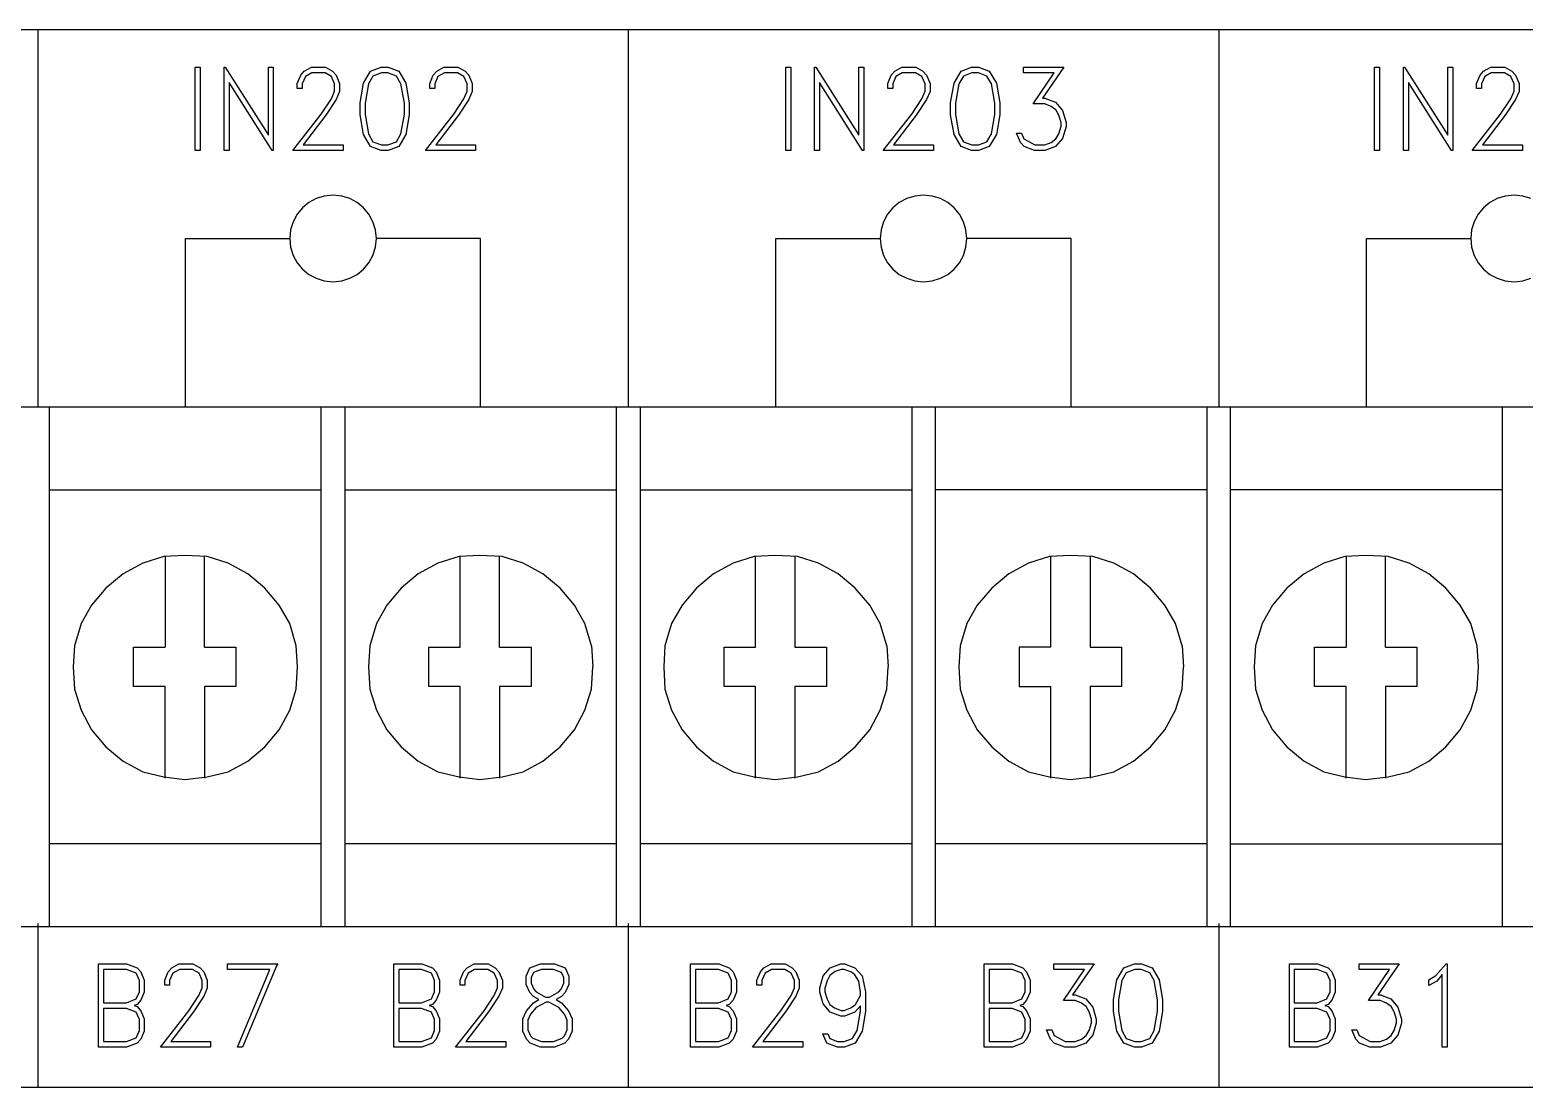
# Model space of a CAD drawing. Extents: x 3.4 to 20.6, y 5.2 to 12.5.
# Drawn here: x 14.627 to 16.524, y 9.123 to 10.466 of the extents above; entities that cross this region are included whole.
import ezdxf

# ---------------------------------------------------------------- set-up
doc = ezdxf.new("R2010")
doc.units = 0
doc.header["$MEASUREMENT"] = 0
doc.layers.get('0').update_dxf_attribs({"linetype": 'CONTINUOUS'})

msp = doc.modelspace()

# ---------------------------------------------------------------- linework, layer by layer
for points in [[(16.5428, 10.4662), (16.2032, 10.4662), (16.0363, 10.4662), (15.872, 10.4662), (15.7109, 10.4662), (15.5534, 10.4662), (15.4002, 10.4662), (15.2516, 10.4662), (15.1084, 10.4662), (14.9709, 10.4662), (14.9045, 10.4662), (14.8397, 10.4662), (14.7767, 10.4662), (14.7154, 10.4662), (14.6559, 10.4662), (14.5984, 10.4662)], [(14.6367, 10.4662), (14.6367, 9.9867)], [(15.3867, 10.4662), (15.3867, 9.9867)], [(16.1367, 10.4662), (16.1367, 9.9867)], [(14.843, 10.3127), (14.8367, 10.3127), (14.8367, 10.4188), (14.843, 10.4188), (14.843, 10.3127)], [(14.9358, 10.3127), (14.9343, 10.3127), (14.8796, 10.3993), (14.8796, 10.3127), (14.8733, 10.3127), (14.8733, 10.4188), (14.8748, 10.4188), (14.9296, 10.3322), (14.9296, 10.4188), (14.9358, 10.4188), (14.9358, 10.3127)], [(15.0244, 10.3127), (14.9606, 10.3127), (14.9967, 10.359), (15.0096, 10.3786), (15.0137, 10.3883), (15.0137, 10.3976), (15.0097, 10.4069), (15.0015, 10.4116), (14.9847, 10.4116), (14.9766, 10.4069), (14.9725, 10.3976), (14.9725, 10.3918), (14.9662, 10.3918), (14.9662, 10.3982), (14.9706, 10.4085), (14.9752, 10.4137), (14.9842, 10.4188), (15.002, 10.4188), (15.011, 10.4137), (15.0156, 10.4085), (15.0201, 10.3982), (15.0201, 10.3877), (15.0156, 10.3775), (15.0025, 10.3576), (14.9737, 10.3199), (15.0244, 10.3199), (15.0244, 10.3127)], [(15.1085, 10.3582), (15.1042, 10.3332), (15.0952, 10.3178), (15.0817, 10.3127), (15.0728, 10.3127), (15.0594, 10.3178), (15.0504, 10.3332), (15.046, 10.3582), (15.046, 10.3733), (15.0504, 10.3983), (15.0594, 10.4137), (15.0728, 10.4188), (15.0817, 10.4188), (15.0952, 10.4137), (15.1042, 10.3983), (15.1085, 10.3733), (15.1085, 10.3582)], [(15.1023, 10.3585), (15.1023, 10.373), (15.0979, 10.3975), (15.0921, 10.4075), (15.0815, 10.4116), (15.0731, 10.4116), (15.0624, 10.4075), (15.0566, 10.3975), (15.0523, 10.373), (15.0523, 10.3585), (15.0566, 10.334), (15.0624, 10.324), (15.0731, 10.3199), (15.0815, 10.3199), (15.0921, 10.324), (15.0979, 10.334), (15.1023, 10.3585)], [(15.1927, 10.3127), (15.129, 10.3127), (15.1651, 10.359), (15.1779, 10.3786), (15.1821, 10.3883), (15.1821, 10.3976), (15.178, 10.4069), (15.1698, 10.4116), (15.1531, 10.4116), (15.1449, 10.4069), (15.1408, 10.3976), (15.1408, 10.3918), (15.1345, 10.3918), (15.1345, 10.3982), (15.1389, 10.4085), (15.1435, 10.4137), (15.1526, 10.4188), (15.1704, 10.4188), (15.1794, 10.4137), (15.184, 10.4085), (15.1884, 10.3982), (15.1884, 10.3877), (15.184, 10.3775), (15.1709, 10.3576), (15.1421, 10.3199), (15.1927, 10.3199), (15.1927, 10.3127)], [(15.593, 10.3127), (15.5867, 10.3127), (15.5867, 10.4188), (15.593, 10.4188), (15.593, 10.3127)], [(15.6858, 10.3127), (15.6843, 10.3127), (15.6296, 10.3993), (15.6296, 10.3127), (15.6233, 10.3127), (15.6233, 10.4188), (15.6248, 10.4188), (15.6796, 10.3322), (15.6796, 10.4188), (15.6858, 10.4188), (15.6858, 10.3127)], [(15.7744, 10.3127), (15.7106, 10.3127), (15.7467, 10.359), (15.7596, 10.3786), (15.7638, 10.3883), (15.7638, 10.3976), (15.7597, 10.4069), (15.7515, 10.4116), (15.7347, 10.4116), (15.7266, 10.4069), (15.7225, 10.3976), (15.7225, 10.3918), (15.7162, 10.3918), (15.7162, 10.3982), (15.7206, 10.4085), (15.7252, 10.4137), (15.7342, 10.4188), (15.752, 10.4188), (15.761, 10.4137), (15.7656, 10.4085), (15.7701, 10.3982), (15.7701, 10.3877), (15.7656, 10.3775), (15.7525, 10.3576), (15.7237, 10.3199), (15.7744, 10.3199), (15.7744, 10.3127)], [(15.8585, 10.3582), (15.8542, 10.3332), (15.8452, 10.3178), (15.8317, 10.3127), (15.8228, 10.3127), (15.8094, 10.3178), (15.8004, 10.3332), (15.796, 10.3582), (15.796, 10.3733), (15.8004, 10.3983), (15.8094, 10.4137), (15.8228, 10.4188), (15.8317, 10.4188), (15.8452, 10.4137), (15.8542, 10.3983), (15.8585, 10.3733), (15.8585, 10.3582)], [(15.8523, 10.3585), (15.8523, 10.373), (15.8479, 10.3975), (15.8421, 10.4075), (15.8315, 10.4116), (15.8231, 10.4116), (15.8124, 10.4075), (15.8066, 10.3975), (15.8023, 10.373), (15.8023, 10.3585), (15.8066, 10.334), (15.8124, 10.324), (15.8231, 10.3199), (15.8315, 10.3199), (15.8421, 10.324), (15.8479, 10.334), (15.8523, 10.3585)], [(15.9427, 10.3433), (15.9383, 10.3281), (15.9293, 10.3178), (15.9159, 10.3127), (15.9027, 10.3127), (15.8894, 10.3178), (15.8847, 10.3231), (15.8796, 10.3347), (15.8861, 10.3347), (15.8891, 10.3278), (15.9031, 10.3199), (15.9157, 10.3199), (15.9239, 10.3232), (15.9297, 10.3275), (15.9336, 10.3341), (15.9364, 10.3437), (15.9364, 10.3483), (15.9336, 10.3577), (15.9297, 10.3644), (15.9239, 10.3688), (15.9157, 10.372), (15.9008, 10.372), (15.9276, 10.4116), (15.8888, 10.4116), (15.8888, 10.4188), (15.9398, 10.4188), (15.9126, 10.3793), (15.9159, 10.3793), (15.9293, 10.3742), (15.9383, 10.3638), (15.9427, 10.3486), (15.9427, 10.3433)], [(16.3409, 10.3127), (16.3346, 10.3127), (16.3346, 10.4188), (16.3409, 10.4188), (16.3409, 10.3127)], [(16.4338, 10.3127), (16.4323, 10.3127), (16.3775, 10.3993), (16.3775, 10.3127), (16.3712, 10.3127), (16.3712, 10.4188), (16.3727, 10.4188), (16.4275, 10.3322), (16.4275, 10.4188), (16.4338, 10.4188), (16.4338, 10.3127)], [(16.5223, 10.3127), (16.4586, 10.3127), (16.4946, 10.359), (16.5075, 10.3786), (16.5117, 10.3883), (16.5117, 10.3976), (16.5076, 10.4069), (16.4994, 10.4116), (16.4826, 10.4116), (16.4745, 10.4069), (16.4704, 10.3976), (16.4704, 10.3918), (16.4641, 10.3918), (16.4641, 10.3982), (16.4685, 10.4085), (16.4731, 10.4137), (16.4822, 10.4188), (16.4999, 10.4188), (16.5089, 10.4137), (16.5135, 10.4085), (16.518, 10.3982), (16.518, 10.3877), (16.5135, 10.3775), (16.5004, 10.3576), (16.4717, 10.3199), (16.5223, 10.3199), (16.5223, 10.3127)], [(16.5331, 10.2517), (16.5228, 10.2549), (16.5117, 10.256), (16.5006, 10.2549), (16.4903, 10.2517), (16.4809, 10.2466), (16.4728, 10.2399), (16.4661, 10.2318), (16.461, 10.2224), (16.4578, 10.2121), (16.4567, 10.201), (16.4578, 10.1899), (16.461, 10.1796), (16.4661, 10.1703), (16.4728, 10.1621), (16.4809, 10.1554), (16.4903, 10.1504), (16.5006, 10.1471), (16.5117, 10.146), (16.5228, 10.1471), (16.5331, 10.1504)], [(14.8242, 9.9867), (14.8242, 10.201), (14.9567, 10.201)], [(15.1992, 9.9867), (15.1992, 10.201), (15.0667, 10.201)], [(15.5742, 9.9867), (15.5742, 10.201), (15.7067, 10.201)], [(15.9492, 9.9867), (15.9492, 10.201), (15.8167, 10.201)], [(16.3242, 9.9867), (16.3242, 10.201), (16.4567, 10.201)], [(13.5117, 9.3267), (20.2617, 9.3267), (20.2617, 9.9867), (13.5117, 9.9867), (13.5117, 9.3267)], [(14.6517, 9.3267), (14.6517, 9.9867)], [(14.9967, 9.3267), (14.9967, 9.9867)], [(15.0267, 9.9867), (15.0267, 9.3267)], [(15.3717, 9.3267), (15.3717, 9.9867)], [(15.4017, 9.9867), (15.4017, 9.3267)], [(15.7467, 9.9867), (15.7467, 9.3267)], [(15.7767, 9.3267), (15.7767, 9.9867)], [(16.1217, 9.9867), (16.1217, 9.3267)], [(16.1517, 9.3267), (16.1517, 9.9867)], [(16.4967, 9.9867), (16.4967, 9.3267)], [(14.6517, 9.8817), (14.9967, 9.8817)], [(15.0267, 9.8817), (15.3717, 9.8817)], [(15.4017, 9.8817), (15.7467, 9.8817)], [(16.1217, 9.8817), (15.7767, 9.8817)], [(16.4967, 9.8817), (16.1517, 9.8817)], [(14.9667, 9.6567), (14.965, 9.6833), (14.9567, 9.7117), (14.9433, 9.735), (14.925, 9.7567), (14.9033, 9.775), (14.8783, 9.7883), (14.8517, 9.7967), (14.8233, 9.7983), (14.7967, 9.7967), (14.77, 9.7883), (14.745, 9.775), (14.7233, 9.7567), (14.705, 9.735), (14.6917, 9.7117), (14.6833, 9.6833), (14.6817, 9.6567), (14.6833, 9.6283), (14.6917, 9.6017), (14.705, 9.5767), (14.7233, 9.555), (14.745, 9.5367), (14.77, 9.5233), (14.7967, 9.5167), (14.8233, 9.5133), (14.8517, 9.5167), (14.8783, 9.5233), (14.9033, 9.5367), (14.925, 9.555), (14.9433, 9.5767), (14.9567, 9.6017), (14.965, 9.6283), (14.9667, 9.6567)], [(14.7983, 9.7967), (14.7983, 9.6817)], [(14.8483, 9.6817), (14.8483, 9.7967)], [(15.34, 9.6833), (15.3317, 9.7117), (15.3183, 9.735), (15.3, 9.7567), (15.2783, 9.775), (15.2533, 9.7883), (15.2267, 9.7967), (15.1983, 9.7983), (15.1717, 9.7967), (15.145, 9.7883), (15.12, 9.775), (15.0983, 9.7567), (15.08, 9.735), (15.0667, 9.7117), (15.0583, 9.6833), (15.0567, 9.6567), (15.0583, 9.6283), (15.0667, 9.6017), (15.08, 9.5767), (15.0983, 9.555), (15.12, 9.5367), (15.145, 9.5233), (15.1717, 9.5167), (15.1983, 9.5133), (15.2267, 9.5167), (15.2533, 9.5233), (15.2783, 9.5367), (15.3, 9.555), (15.3183, 9.5767), (15.3317, 9.6017), (15.34, 9.6283), (15.3417, 9.6567)], [(15.1733, 9.6817), (15.1733, 9.7967)], [(15.2233, 9.6817), (15.2233, 9.7967)], [(15.715, 9.6833), (15.7067, 9.7117), (15.6933, 9.735), (15.675, 9.7567), (15.6533, 9.775), (15.6283, 9.7883), (15.6017, 9.7967), (15.5733, 9.7983), (15.5467, 9.7967), (15.52, 9.7883), (15.495, 9.775), (15.4733, 9.7567), (15.455, 9.735), (15.4417, 9.7117), (15.4333, 9.6833), (15.4317, 9.6567), (15.4333, 9.6283), (15.4417, 9.6017), (15.455, 9.5767), (15.4733, 9.555), (15.495, 9.5367), (15.52, 9.5233), (15.5467, 9.5167), (15.5733, 9.5133), (15.6017, 9.5167), (15.6283, 9.5233), (15.6533, 9.5367), (15.675, 9.555), (15.6933, 9.5767), (15.7067, 9.6017), (15.715, 9.6283), (15.7167, 9.6567)], [(15.5483, 9.6817), (15.5483, 9.7967)], [(15.5983, 9.7967), (15.5983, 9.6817), (15.6383, 9.6817)], [(16.09, 9.6833), (16.0817, 9.7117), (16.0683, 9.735), (16.05, 9.7567), (16.0283, 9.775), (16.0033, 9.7883), (15.9767, 9.7967), (15.9483, 9.7983), (15.9217, 9.7967), (15.895, 9.7883), (15.87, 9.775), (15.8483, 9.7567), (15.83, 9.735), (15.8167, 9.7117), (15.8083, 9.6833), (15.8067, 9.6567), (15.8083, 9.6283), (15.8167, 9.6017), (15.83, 9.5767), (15.8483, 9.555), (15.87, 9.5367), (15.895, 9.5233), (15.9217, 9.5167), (15.9483, 9.5133), (15.9767, 9.5167), (16.0033, 9.5233), (16.0283, 9.5367), (16.05, 9.555), (16.0683, 9.5767), (16.0817, 9.6017), (16.09, 9.6283), (16.0917, 9.6567)], [(15.9233, 9.6817), (15.9233, 9.7967)], [(15.9733, 9.7967), (15.9733, 9.6817), (16.0133, 9.6817), (16.0133, 9.6317), (15.9733, 9.6317)], [(16.4667, 9.6567), (16.465, 9.6833), (16.4567, 9.7117), (16.4433, 9.735), (16.425, 9.7567), (16.4033, 9.775), (16.3783, 9.7883), (16.3517, 9.7967), (16.3233, 9.7983), (16.2967, 9.7967), (16.27, 9.7883), (16.245, 9.775), (16.2233, 9.7567), (16.205, 9.735), (16.1917, 9.7117), (16.1833, 9.6833), (16.1817, 9.6567), (16.1833, 9.6283), (16.1917, 9.6017), (16.205, 9.5767), (16.2233, 9.555), (16.245, 9.5367), (16.27, 9.5233), (16.2967, 9.5167), (16.3233, 9.5133), (16.3517, 9.5167), (16.3783, 9.5233), (16.4033, 9.5367), (16.425, 9.555), (16.4433, 9.5767), (16.4567, 9.6017), (16.465, 9.6283), (16.4667, 9.6567)], [(16.2983, 9.7967), (16.2983, 9.6817)], [(16.3483, 9.6817), (16.3483, 9.7967)], [(14.7983, 9.6317), (14.7583, 9.6317), (14.7583, 9.6817), (14.7983, 9.6817)], [(14.8483, 9.6817), (14.8883, 9.6817), (14.8883, 9.6317), (14.8483, 9.6317)], [(15.1733, 9.6317), (15.1333, 9.6317), (15.1333, 9.6817), (15.1733, 9.6817)], [(15.2233, 9.6817), (15.2633, 9.6817), (15.2633, 9.6317), (15.2233, 9.6317)], [(15.34, 9.6833), (15.3417, 9.6567)], [(15.5483, 9.6317), (15.5083, 9.6317), (15.5083, 9.6817), (15.5483, 9.6817)], [(15.6383, 9.6817), (15.6383, 9.6317)], [(15.715, 9.6833), (15.7167, 9.6567)], [(15.9233, 9.6817), (15.8833, 9.6817), (15.8833, 9.6317)], [(16.09, 9.6833), (16.0917, 9.6567)], [(16.2983, 9.6317), (16.2583, 9.6317), (16.2583, 9.6817), (16.2983, 9.6817)], [(16.3483, 9.6817), (16.3883, 9.6817)], [(16.3883, 9.6817), (16.3883, 9.6317)], [(14.7983, 9.515), (14.7983, 9.6317)], [(14.8483, 9.6317), (14.8483, 9.515)], [(15.1733, 9.515), (15.1733, 9.6317)], [(15.2233, 9.6317), (15.2233, 9.515)], [(15.5483, 9.515), (15.5483, 9.6317)], [(15.6383, 9.6317), (15.5983, 9.6317)], [(15.5983, 9.6317), (15.5983, 9.515)], [(15.8833, 9.6317), (15.9233, 9.6317)], [(15.9233, 9.515), (15.9233, 9.6317)], [(15.9733, 9.6317), (15.9733, 9.515)], [(16.2983, 9.515), (16.2983, 9.6317)], [(16.3883, 9.6317), (16.3483, 9.6317)], [(16.3483, 9.6317), (16.3483, 9.515)], [(14.9967, 9.4317), (14.6517, 9.4317)], [(15.3717, 9.4317), (15.0267, 9.4317)], [(15.7467, 9.4317), (15.4017, 9.4317)], [(16.1217, 9.4317), (15.7767, 9.4317)], [(16.1517, 9.4317), (16.4967, 9.4317)], [(14.6367, 9.3304), (14.6367, 9.1225)], [(15.3867, 9.3304), (15.3867, 9.1225)], [(16.1367, 9.3304), (16.1367, 9.1225)], [(14.772, 9.1938), (14.7676, 9.1835), (14.7629, 9.1783), (14.7495, 9.1732), (14.7138, 9.1732), (14.7138, 9.2793), (14.7495, 9.2793), (14.7629, 9.2742), (14.7676, 9.269), (14.772, 9.2586), (14.772, 9.2433), (14.7676, 9.2329), (14.7629, 9.2277), (14.759, 9.2263), (14.7629, 9.2248), (14.7676, 9.2195), (14.772, 9.2092), (14.772, 9.1938)], [(14.7657, 9.2438), (14.7657, 9.2581), (14.7616, 9.2673), (14.7492, 9.2721), (14.7201, 9.2721), (14.7201, 9.2298), (14.7492, 9.2298), (14.7616, 9.2346), (14.7657, 9.2438)], [(14.8561, 9.1732), (14.7924, 9.1732), (14.8285, 9.2195), (14.8414, 9.2391), (14.8455, 9.2488), (14.8455, 9.2581), (14.8415, 9.2674), (14.8333, 9.2721), (14.8165, 9.2721), (14.8083, 9.2674), (14.8042, 9.2581), (14.8042, 9.2523), (14.798, 9.2523), (14.798, 9.2586), (14.8024, 9.269), (14.807, 9.2742), (14.816, 9.2793), (14.8338, 9.2793), (14.8428, 9.2742), (14.8474, 9.269), (14.8519, 9.2586), (14.8519, 9.2482), (14.8474, 9.238), (14.8343, 9.2181), (14.8055, 9.1804), (14.8561, 9.1804), (14.8561, 9.1732)], [(14.9417, 9.2793), (14.9402, 9.2774), (14.8967, 9.1732), (14.8902, 9.1732), (14.9315, 9.2721), (14.8778, 9.2721), (14.8778, 9.2793), (14.9417, 9.2793)], [(15.147, 9.1938), (15.1426, 9.1835), (15.1379, 9.1783), (15.1245, 9.1732), (15.0888, 9.1732), (15.0888, 9.2793), (15.1245, 9.2793), (15.1379, 9.2742), (15.1426, 9.269), (15.147, 9.2586), (15.147, 9.2433), (15.1426, 9.2329), (15.1379, 9.2277), (15.134, 9.2263), (15.1379, 9.2248), (15.1426, 9.2195), (15.147, 9.2092), (15.147, 9.1938)], [(15.1407, 9.2438), (15.1407, 9.2581), (15.1366, 9.2673), (15.1242, 9.2721), (15.0951, 9.2721), (15.0951, 9.2298), (15.1242, 9.2298), (15.1366, 9.2346), (15.1407, 9.2438)], [(15.2311, 9.1732), (15.1674, 9.1732), (15.2035, 9.2195), (15.2164, 9.2391), (15.2205, 9.2488), (15.2205, 9.2581), (15.2165, 9.2674), (15.2083, 9.2721), (15.1915, 9.2721), (15.1833, 9.2674), (15.1792, 9.2581), (15.1792, 9.2523), (15.173, 9.2523), (15.173, 9.2586), (15.1774, 9.269), (15.182, 9.2742), (15.191, 9.2793), (15.2088, 9.2793), (15.2178, 9.2742), (15.2224, 9.269), (15.2269, 9.2586), (15.2269, 9.2482), (15.2224, 9.238), (15.2093, 9.2181), (15.1805, 9.1804), (15.2311, 9.1804), (15.2311, 9.1732)], [(15.3153, 9.1938), (15.3109, 9.1835), (15.3062, 9.1783), (15.2929, 9.1732), (15.2753, 9.1732), (15.262, 9.1783), (15.2573, 9.1835), (15.2528, 9.1938), (15.2528, 9.2092), (15.2573, 9.2195), (15.2661, 9.2297), (15.2732, 9.2337), (15.2661, 9.2376), (15.2615, 9.2429), (15.2571, 9.2531), (15.2571, 9.2636), (15.2617, 9.2742), (15.2753, 9.2793), (15.2929, 9.2793), (15.3065, 9.2742), (15.311, 9.2636), (15.311, 9.2531), (15.3066, 9.2429), (15.302, 9.2376), (15.2949, 9.2337), (15.302, 9.2297), (15.3109, 9.2195), (15.3153, 9.2092), (15.3153, 9.1938)], [(15.3047, 9.2548), (15.3047, 9.2619), (15.302, 9.2682), (15.2918, 9.2721), (15.2763, 9.2721), (15.2661, 9.2682), (15.2634, 9.2619), (15.2634, 9.2548), (15.2667, 9.2471), (15.2699, 9.2435), (15.2815, 9.237), (15.2866, 9.237), (15.2983, 9.2435), (15.3014, 9.2471), (15.3047, 9.2548)], [(15.5241, 9.1938), (15.5197, 9.1835), (15.5149, 9.1783), (15.5016, 9.1732), (15.4659, 9.1732), (15.4659, 9.2793), (15.5016, 9.2793), (15.5149, 9.2742), (15.5197, 9.269), (15.5241, 9.2586), (15.5241, 9.2433), (15.5197, 9.2329), (15.5149, 9.2277), (15.5111, 9.2263), (15.5149, 9.2248), (15.5197, 9.2195), (15.5241, 9.2092), (15.5241, 9.1938)], [(15.5178, 9.2438), (15.5178, 9.2581), (15.5137, 9.2673), (15.5013, 9.2721), (15.4722, 9.2721), (15.4722, 9.2298), (15.5013, 9.2298), (15.5137, 9.2346), (15.5178, 9.2438)], [(15.6082, 9.1732), (15.5445, 9.1732), (15.5806, 9.2195), (15.5934, 9.2391), (15.5976, 9.2488), (15.5976, 9.2581), (15.5936, 9.2674), (15.5854, 9.2721), (15.5686, 9.2721), (15.5604, 9.2674), (15.5563, 9.2581), (15.5563, 9.2523), (15.55, 9.2523), (15.55, 9.2586), (15.5545, 9.269), (15.559, 9.2742), (15.5681, 9.2793), (15.5859, 9.2793), (15.5949, 9.2742), (15.5995, 9.269), (15.6039, 9.2586), (15.6039, 9.2482), (15.5995, 9.238), (15.5864, 9.2181), (15.5576, 9.1804), (15.6082, 9.1804), (15.6082, 9.1732)], [(15.6881, 9.2186), (15.6838, 9.1937), (15.6747, 9.1783), (15.6613, 9.1732), (15.6524, 9.1732), (15.6388, 9.1783), (15.6336, 9.1903), (15.6401, 9.1903), (15.6428, 9.1842), (15.6526, 9.1804), (15.661, 9.1804), (15.6716, 9.1845), (15.6775, 9.1945), (15.6818, 9.219), (15.6818, 9.226), (15.6746, 9.2178), (15.6613, 9.2127), (15.6567, 9.2127), (15.6433, 9.2178), (15.6343, 9.2282), (15.6299, 9.2434), (15.6299, 9.2486), (15.6343, 9.2639), (15.6433, 9.2742), (15.6567, 9.2793), (15.6613, 9.2793), (15.6746, 9.2742), (15.6836, 9.2639), (15.6881, 9.2437), (15.6881, 9.2186)], [(15.6818, 9.2389), (15.6818, 9.2434), (15.6793, 9.2573), (15.6746, 9.2653), (15.6701, 9.2686), (15.661, 9.2721), (15.657, 9.2721), (15.6494, 9.2693), (15.6427, 9.2643), (15.6391, 9.2578), (15.6362, 9.2484), (15.6362, 9.2437), (15.6391, 9.2342), (15.6428, 9.2275), (15.6487, 9.2232), (15.657, 9.2199), (15.661, 9.2199), (15.6693, 9.2232), (15.6751, 9.2275), (15.6818, 9.2389)], [(15.897, 9.1938), (15.8926, 9.1835), (15.8879, 9.1783), (15.8745, 9.1732), (15.8388, 9.1732), (15.8388, 9.2793), (15.8745, 9.2793), (15.8879, 9.2742), (15.8926, 9.269), (15.897, 9.2586), (15.897, 9.2433), (15.8926, 9.2329), (15.8879, 9.2277), (15.884, 9.2263), (15.8879, 9.2248), (15.8926, 9.2195), (15.897, 9.2092), (15.897, 9.1938)], [(15.8907, 9.2438), (15.8907, 9.2581), (15.8866, 9.2673), (15.8742, 9.2721), (15.8451, 9.2721), (15.8451, 9.2298), (15.8742, 9.2298), (15.8866, 9.2346), (15.8907, 9.2438)], [(15.9811, 9.2038), (15.9767, 9.1886), (15.9677, 9.1783), (15.9543, 9.1732), (15.9411, 9.1732), (15.9278, 9.1783), (15.9231, 9.1835), (15.918, 9.1952), (15.9245, 9.1952), (15.9275, 9.1883), (15.9415, 9.1804), (15.9541, 9.1804), (15.9624, 9.1837), (15.9682, 9.188), (15.972, 9.1946), (15.9749, 9.2042), (15.9749, 9.2088), (15.972, 9.2182), (15.9682, 9.2249), (15.9624, 9.2293), (15.9541, 9.2325), (15.9393, 9.2325), (15.9661, 9.2721), (15.9273, 9.2721), (15.9273, 9.2793), (15.9782, 9.2793), (15.951, 9.2397), (15.9543, 9.2397), (15.9677, 9.2346), (15.9767, 9.2243), (15.9811, 9.2091), (15.9811, 9.2038)], [(16.0653, 9.2186), (16.061, 9.1937), (16.052, 9.1783), (16.0385, 9.1732), (16.0296, 9.1732), (16.0161, 9.1783), (16.0071, 9.1937), (16.0028, 9.2186), (16.0028, 9.2338), (16.0071, 9.2588), (16.0161, 9.2742), (16.0296, 9.2793), (16.0385, 9.2793), (16.052, 9.2742), (16.061, 9.2588), (16.0653, 9.2338), (16.0653, 9.2186)], [(16.059, 9.219), (16.059, 9.2335), (16.0547, 9.2579), (16.0489, 9.2679), (16.0383, 9.2721), (16.0299, 9.2721), (16.0192, 9.2679), (16.0134, 9.2579), (16.0091, 9.2335), (16.0091, 9.219), (16.0134, 9.1945), (16.0192, 9.1845), (16.0299, 9.1804), (16.0383, 9.1804), (16.0489, 9.1845), (16.0547, 9.1945), (16.059, 9.219)], [(16.2845, 9.1938), (16.2801, 9.1835), (16.2754, 9.1783), (16.262, 9.1732), (16.2263, 9.1732), (16.2263, 9.2793), (16.262, 9.2793), (16.2754, 9.2742), (16.2801, 9.269), (16.2845, 9.2586), (16.2845, 9.2433), (16.2801, 9.2329), (16.2754, 9.2277), (16.2715, 9.2263), (16.2754, 9.2248), (16.2801, 9.2195), (16.2845, 9.2092), (16.2845, 9.1938)], [(16.2782, 9.2438), (16.2782, 9.2581), (16.2741, 9.2673), (16.2617, 9.2721), (16.2326, 9.2721), (16.2326, 9.2298), (16.2617, 9.2298), (16.2741, 9.2346), (16.2782, 9.2438)], [(16.3686, 9.2038), (16.3642, 9.1886), (16.3552, 9.1783), (16.3419, 9.1732), (16.3286, 9.1732), (16.3153, 9.1783), (16.3106, 9.1835), (16.3055, 9.1952), (16.312, 9.1952), (16.315, 9.1883), (16.329, 9.1804), (16.3416, 9.1804), (16.3499, 9.1837), (16.3557, 9.188), (16.3595, 9.1946), (16.3624, 9.2042), (16.3624, 9.2088), (16.3595, 9.2182), (16.3557, 9.2249), (16.3499, 9.2293), (16.3416, 9.2325), (16.3268, 9.2325), (16.3536, 9.2721), (16.3148, 9.2721), (16.3148, 9.2793), (16.3657, 9.2793), (16.3385, 9.2397), (16.3419, 9.2397), (16.3552, 9.2346), (16.3642, 9.2243), (16.3686, 9.2091), (16.3686, 9.2038)], [(16.4269, 9.1732), (16.4206, 9.1732), (16.4206, 9.2655), (16.4135, 9.2574), (16.4033, 9.2516), (16.4033, 9.2591), (16.4123, 9.2643), (16.4255, 9.2793), (16.4269, 9.2793), (16.4269, 9.1732)], [(15.309, 9.1955), (15.309, 9.2075), (15.3057, 9.2153), (15.2983, 9.2237), (15.2859, 9.2307), (15.2822, 9.2307), (15.2699, 9.2237), (15.2625, 9.2153), (15.2591, 9.2075), (15.2591, 9.1955), (15.2625, 9.1877), (15.2653, 9.1846), (15.2763, 9.1804), (15.2918, 9.1804), (15.3028, 9.1846), (15.3057, 9.1877), (15.309, 9.1955)], [(14.7657, 9.1944), (14.7657, 9.2086), (14.7616, 9.2178), (14.7492, 9.2226), (14.7201, 9.2226), (14.7201, 9.1804), (14.7492, 9.1804), (14.7616, 9.1852), (14.7657, 9.1944)], [(15.1407, 9.1944), (15.1407, 9.2086), (15.1366, 9.2178), (15.1242, 9.2226), (15.0951, 9.2226), (15.0951, 9.1804), (15.1242, 9.1804), (15.1366, 9.1852), (15.1407, 9.1944)], [(15.5178, 9.1944), (15.5178, 9.2086), (15.5137, 9.2178), (15.5013, 9.2226), (15.4722, 9.2226), (15.4722, 9.1804), (15.5013, 9.1804), (15.5137, 9.1852), (15.5178, 9.1944)], [(15.8907, 9.1944), (15.8907, 9.2086), (15.8866, 9.2178), (15.8742, 9.2226), (15.8451, 9.2226), (15.8451, 9.1804), (15.8742, 9.1804), (15.8866, 9.1852), (15.8907, 9.1944)], [(16.2782, 9.1944), (16.2782, 9.2086), (16.2741, 9.2178), (16.2617, 9.2226), (16.2326, 9.2226), (16.2326, 9.1804), (16.2617, 9.1804), (16.2741, 9.1852), (16.2782, 9.1944)], [(14.5984, 9.1225), (14.6559, 9.1225), (14.7154, 9.1225), (14.7767, 9.1225), (14.8397, 9.1225), (14.9045, 9.1225), (14.9709, 9.1225), (15.1084, 9.1225), (15.2516, 9.1225), (15.4002, 9.1225), (15.5534, 9.1225), (15.7109, 9.1225), (15.872, 9.1225), (16.0363, 9.1225), (16.2032, 9.1225), (16.5428, 9.1225)]]:
    msp.add_lwpolyline(points)
for points in [[(14.9567, 10.201), (14.9578, 10.1899), (14.961, 10.1796), (14.9661, 10.1703), (14.9728, 10.1621), (14.9809, 10.1554), (14.9903, 10.1504), (15.0006, 10.1471), (15.0117, 10.146), (15.0228, 10.1471), (15.0331, 10.1504), (15.0424, 10.1554), (15.0506, 10.1621), (15.0573, 10.1703), (15.0623, 10.1796), (15.0655, 10.1899), (15.0667, 10.201), (15.0655, 10.2121), (15.0623, 10.2224), (15.0573, 10.2318), (15.0506, 10.2399), (15.0424, 10.2466), (15.0331, 10.2517), (15.0228, 10.2549), (15.0117, 10.256), (15.0006, 10.2549), (14.9903, 10.2517), (14.9809, 10.2466), (14.9728, 10.2399), (14.9661, 10.2318), (14.961, 10.2224), (14.9578, 10.2121)], [(15.7067, 10.201), (15.7078, 10.1899), (15.711, 10.1796), (15.7161, 10.1703), (15.7228, 10.1621), (15.7309, 10.1554), (15.7403, 10.1504), (15.7506, 10.1471), (15.7617, 10.146), (15.7728, 10.1471), (15.7831, 10.1504), (15.7924, 10.1554), (15.8006, 10.1621), (15.8073, 10.1703), (15.8123, 10.1796), (15.8155, 10.1899), (15.8167, 10.201), (15.8155, 10.2121), (15.8123, 10.2224), (15.8073, 10.2318), (15.8006, 10.2399), (15.7924, 10.2466), (15.7831, 10.2517), (15.7728, 10.2549), (15.7617, 10.256), (15.7506, 10.2549), (15.7403, 10.2517), (15.7309, 10.2466), (15.7228, 10.2399), (15.7161, 10.2318), (15.711, 10.2224), (15.7078, 10.2121)]]:
    msp.add_lwpolyline(points, close=True)

doc.saveas('drawing.dxf')
